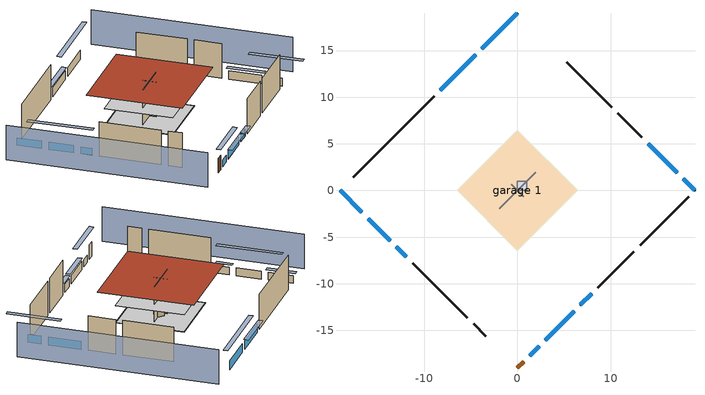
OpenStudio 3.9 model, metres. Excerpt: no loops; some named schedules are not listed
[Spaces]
conditioned space 1
 floor to garage 1 (Floor1 construction): -6.34,0 0,6.34 6.34,0 0,-6.34 z0
 floor foundation (Slab2 construction): -6.49,0 0,6.49 6.49,0 0,-6.49 z0
 floor adiabatic (AdiabaticFloorConstruction): -6.49,0 0,6.49 6.49,0 0,-6.49 z2.44
 wall outside (Wall3 construction): -8.93,10.09 -17.61,1.42 z0:4.88
 wall outside (Wall4 construction): 10.09,8.93 5.27,13.75 z0:4.88
 wall outside (Wall7 construction): 13.14,-5.88 18.37,-0.66 z0:4.88
 wall outside (Wall8 construction): -11.25,-7.77 -5.37,-13.65 z0:4.88
 wall outside (AdiabaticWallConstruction): 0,19.03 -3.81,15.22 / -4.47,14.56 -8.28,10.75 z0:1.22; 19.03,0 17.78,1.25 / 2.98,-16.04 6.1,-12.93 z0:1.16; 17.12,1.9 13.99,5.03 z0:1.19; 1.3,-17.72 2.33,-16.7 z0:0.95; 6.75,-12.27 7.95,-11.07 / -16.02,-3.01 -13.66,-5.36 / -19.03,0 -16.67,-2.35 z0:1.1; -13.01,-6.02 -11.91,-7.12 z0:1.04
 wall outside (AdiabaticWallConstruction 1): 0,-19.03 0.65,-18.38 z0:2.03
 wall to garage 1 (Wall5 construction): -1.94,-1.94 1.94,1.94 z0:4.88
 wall to garage 1 (Wall6 construction): 0.65,-0.65 -0.65,0.65 z0:4.88
 window (WindowConstruction): 0,19.03 -3.81,15.22 z0:1.22
 window (WindowConstruction 1): -4.47,14.56 -8.28,10.75 z0:1.22
 window (WindowConstruction 2): 19.03,0 17.78,1.25 z0:1.16
 window (WindowConstruction 3): 17.12,1.9 13.99,5.03 z0:1.19
 window (WindowConstruction 4): 1.3,-17.72 2.33,-16.7 z0:0.94
 window (WindowConstruction 5): 2.98,-16.04 6.1,-12.93 z0:1.16
 window (WindowConstruction 6): 6.75,-12.27 7.95,-11.08 z0:1.1
 window (WindowConstruction 7): -16.02,-3.01 -13.66,-5.36 z0:1.1
 window (WindowConstruction 8): -13.01,-6.02 -11.91,-7.12 z0:1.04
 window (WindowConstruction 9): -19.03,0 -16.67,-2.35 z0:1.1
 door (Door): 0,-19.03 0.65,-18.38 z0:2.03
 ceiling adiabatic (AdiabaticFloorConstruction): 0,-6.49 6.49,0 0,6.49 -6.49,0 z2.44
 roof outside (Roof1 construction): 0,9.07 -9.07,0 0,-9.07 9.07,0 z4.88
garage 1
 floor foundation (Slab1 construction): -6.34,0 0,6.34 6.34,0 0,-6.34 z0
 wall outside (Wall1 construction): 13.34,5.69 10.75,8.28 z0:4.88
 wall outside (Wall2 construction): 8.61,-10.42 12.49,-6.54 z0:4.88
 wall outside (Wall9 construction): -4.72,-14.31 -3.42,-15.6 z0:4.88
central ac and furnace airloop ret air space
 floor adiabatic (AdiabaticConst): 0,0 0,1 1,1 1,0 z0
 wall adiabatic (AdiabaticConst): 0,1 0,0 1,0 1,1 0,1 z0:1
 ceiling adiabatic (AdiabaticConst): 1,0 1,1 0,1 0,0 z1
shading: -22.26,-3.23 -3.23,-22.26 / 22.26,3.23 3.23,22.26 z0:4.88; -5.75,13.28 1.94,20.97 1.51,21.4 -6.18,13.71 z3.96; -8.49,10.53 -4.25,14.77 -4.68,15.21 -8.92,10.97 z1.52; 15.84,3.19 20.97,-1.94 21.4,-1.51 16.27,3.62 z3.9; 13.78,5.25 17.34,1.69 17.77,2.12 14.21,5.68 z1.49; 4.26,-14.76 -0.64,-19.66 -0.21,-20.09 4.7,-15.19 z3.69; 6.31,-12.71 2.77,-16.26 3.2,-16.69 6.74,-13.15 z1.46; 8.17,-10.86 6.54,-12.49 6.97,-12.92 8.6,-11.29 z1.4; -11.72,-7.3 -17.96,-1.07 -18.39,-1.5 -12.15,-7.73 z3.84; -11.69,-7.33 -13.22,-5.8 -13.65,-6.24 -12.12,-7.76 z1.34; -16.46,-2.57 -19.24,0.22 -19.67,-0.22 -16.89,-3 z1.4
[Site]
Portland Intl Arpt_OR: Latitude {deg}=45.59; Longitude {deg}=-122.6; Time Zone {hr}=-8; Elevation {m}=33; Terrain=Suburbs; Keep Site Location Information=Yes
[Site:GroundTemperature:Shallow]
10.2558, 8.96328, 8.85977, 9.47314, 11.9355, 14.3863, 16.5111, 17.8571, 17.9714, 16.8767, 14.8061, 12.4304
[Site:WaterMainsTemperature]
Calculation Method=Schedule; Temperature Schedule=mains temperature schedule
[Building]
Building 1
[Material] Roughness=Rough
Name | Thickness {m} | Conductivity {W/m-K} | Density {kg/m3} | Specific Heat {J/kg-K} | Thermal Absorptance | Solar Absorptance | Visible Absorptance
asphalt or fiberglass shingles | 0.00635 | 0.162714 | 1121.4 | 1465.45 | 0.9 | 0.85 | 0.85
roof rigid ins | 0.103632 | 0.029427 | 32.04 | 1214.23 | 0.9 | 0.7 | 0.7
osb sheathing 0.75 in. | 0.01905 | 0.115458 | 512.64 | 1214.23 | 0.9 | 0.7 | 0.7
roof stud and cavity | 0.2032 | 0.161866 | 78.34581 | 1123.46 | 0.9 | 0.7 | 0.7
gypsum board | 0.0127 | 0.160291 | 801 | 837.4 | 0.9 | 0.6 | 0.6
aluminum siding | 0.009525 | 0.089435 | 177.822 | 1046.75 | 0.9 | 0.5 | 0.5
osb sheathing 0.5 in. | 0.0127 | 0.115458 | 512.64 | 1214.23 | 0.9 | 0.7 | 0.7
wall stud and cavity | 0.1397 | 0.419005 | 139.0536 | 1170.24 | 0.9 | 0.6 | 0.6
wall stud and cavity 1 | 0.1397 | 0.549615 | 139.0536 | 1170.24 | 0.9 | 0.7 | 0.7
osb sheathing 0.5 in. 1; osb sheathing 0.5 in. 2 | 0.0127 | 0.115458 | 512.64 | 1214.23
wall stud and cavity 2 | 0.1397 | 0.506836 | 139.0536 | 1170.24 | 0.9 | 0.7 | 0.7
floor stud and cavity | 0.1397 | 0.923637 | 92.3553 | 1139.71 | 0.9 | 0.7 | 0.7
floor covering | 0.0127 | 0.0433444 | 54.468 | 1339.84 | 0.9 | 0.6 | 0.6
concrete 4.0 in. | 0.1016 | 1.803125 | 2242.8 | 837.4 | 0.9 | 0.7 | 0.7
floor covering 1 | 0.0127 | 0.0450781 | 54.468 | 1339.84 | 0.9 | 0.9 | 0.9
wood siding; wood siding 1 | 0.0254 | 0.102417 | 544.68 | 1172.36
wall rigid ins; floor rigid ins | 0.512978 | 0.029427 | 32.04 | 1214.23 | 0.9 | 0.7 | 0.7
wall stud and cavity 3 | 0.0889 | 0.380278 | 52.3479 | 1209.89 | 0.9 | 0.7 | 0.7
door material | 0.04445 | 0.0612267 | 512.64 | 1214.23 | 0.9 | 0.7 | 0.7
floor stud and cavity 1 | 0.1397 | 1.75129 | 37.0049 | 1207.88 | 0.9 | 0.7 | 0.7
wall stud and cavity 4 | 0.0889 | 0.391764 | 83.0341 | 1211.67 | 0.9 | 0.7 | 0.7
furniture material conditioned space 1; furniture material garage 1 | 0.1524 | 0.115458 | 640.8 | 1214.23 | 0.9 | 0.6 | 0.6
[Construction]
Roof1 construction: asphalt or fiberglass shingles, roof rigid ins, osb sheathing 0.75 in., roof stud and cavity, gypsum board
Wall1 construction; Wall2 construction: aluminum siding, osb sheathing 0.5 in., wall stud and cavity
Wall3 construction; Wall4 construction: aluminum siding, osb sheathing 0.5 in., wall stud and cavity 1, gypsum board
Wall5 construction: osb sheathing 0.5 in. 1, wall stud and cavity 2, gypsum board
Wall6 construction: osb sheathing 0.5 in. 2, wall stud and cavity 2, gypsum board
Wall7 construction; Wall8 construction: aluminum siding, osb sheathing 0.5 in. 2, wall stud and cavity 1, gypsum board
Wall9 construction: aluminum siding, osb sheathing 0.5 in. 2, wall stud and cavity
Floor1 construction: floor stud and cavity, osb sheathing 0.75 in., floor covering
Slab1 construction: concrete 4.0 in.
Slab2 construction: concrete 4.0 in., floor covering 1
WindowConstruction; WindowConstruction 1; WindowConstruction 2; WindowConstruction 3; WindowConstruction 4; WindowConstruction 5; WindowConstruction 6; WindowConstruction 7; WindowConstruction 8; WindowConstruction 9: WindowMaterial
AdiabaticWallConstruction: wood siding, wall rigid ins, wall stud and cavity 3, gypsum board
Door: door material
AdiabaticWallConstruction 1: wood siding 1, wall rigid ins, wall stud and cavity 3, gypsum board
AdiabaticFloorConstruction: floor stud and cavity 1, floor rigid ins, osb sheathing 0.75 in., floor covering
PartitionWallConstruction: gypsum board, wall stud and cavity 4, gypsum board
furniture construction conditioned space 1: furniture material conditioned space 1
furniture construction garage 1: furniture material garage 1
AdiabaticConst: Adiabatic
[WindowMaterial:SimpleGlazingSystem]
WindowMaterial: U-Factor {W/m2-K}=2.78222; Solar Heat Gain Coefficient=0.56
[Material:NoMass]
Adiabatic: Roughness=Rough; Thermal Resistance {m2-K/W}=176.1
[ThermalZone] Multiplier=1; Use Ideal Air Loads=No
Name | Volume {m3} | Thermostat
conditioned space | 606.66 | conditioned space temperature setpoint
garage | 195.726
central ac and furnace airloop ret air zone | 1
[Sizing:Zone] Zone Cooling Design Supply Air Temperature Input Method=SupplyAirTemperature; Zone Cooling Design Supply Air Temperature {C}=14; Zone Cooling Design Supply Air Temperature Difference {deltaC}=11.11; Zone Heating Design Supply Air Temperature Input Method=SupplyAirTemperature; Zone Heating Design Supply Air Temperature {C}=40; Zone Heating Design Supply Air Temperature Difference {deltaC}=11.11; Zone Cooling Design Supply Air Humidity Ratio {kg-H2O/kg-air}=0.0085; Zone Heating Design Supply Air Humidity Ratio {kg-H2O/kg-air}=0.008; Cooling Design Air Flow Method=DesignDay; Heating Design Air Flow Method=DesignDay; Account for Dedicated Outdoor Air System=No; Dedicated Outdoor Air System Control Strategy=NeutralSupplyAir; Dedicated Outdoor Air Low Setpoint Temperature for Design {C}=autosize; Dedicated Outdoor Air High Setpoint Temperature for Design {C}=autosize; Zone Load Sizing Method=Sensible Load Only No Latent Load; Zone Latent Cooling Design Supply Air Humidity Ratio Input Method=HumidityRatioDifference; Zone Cooling Design Supply Air Humidity Ratio Difference {kgWater/kgDryAir}=0.005; Zone Latent Heating Design Supply Air Humidity Ratio Input Method=HumidityRatioDifference; Zone Humidification Design Supply Air Humidity Ratio Difference {kgWater/kgDryAir}=0.005; Sizing Option=Coincident
garage; central ac and furnace airloop ret air zone
[Space]
Name | Thermal Zone | Volume {m3}
conditioned space 1 | conditioned space | 606.66
garage 1 | garage | 195.726
central ac and furnace airloop ret air space | central ac and furnace airloop ret air zone
[ThermostatSetpoint:DualSetpoint]
conditioned space temperature setpoint: Heating Setpoint Temperature Schedule=heating setpoint; Cooling Setpoint Temperature Schedule=cooling setpoint; Temperature Difference Between Cutout And Setpoint {deltaC}=0
[Foundation:Kiva] Wall Height Above Grade {m}=0.1016; Wall Depth Below Slab {m}=0.2032
Name | Initial Indoor Air Temperature {C}
Foundation Kiva 1 | 13.4258
Foundation Kiva 2 | 15
[Foundation:Kiva:Settings]
Soil Conductivity {W/m-K}=1.3848; Soil Density {kg/m3}=1842.3; Soil Specific Heat {J/kg-K}=418.7; Ground Solar Absorptivity=0.9; Ground Thermal Absorptivity=0.9; Ground Surface Roughness {m}=0.03; Far-Field Width {m}=40; Deep-Ground Boundary Condition=ZeroFlux; Deep-Ground Depth {m}=40; Minimum Cell Dimension {m}=0.2; Maximum Cell Growth Coefficient=3; Simulation Timestep=Timestep
[SurfaceProperty:ExposedFoundationPerimeter] Exposed Perimeter Calculation Method=TotalExposedPerimeter
Name | Total Exposed Perimeter {m}
Slab1 | 21.9456
Slab2 | 31.91256
[SurfaceProperty:IncidentSolarMultiplier] Incident Solar Multiplier=1; Incident Solar Multiplier Schedule=trans schedule winter=0.85 summer=0.7
Window1; Window2; Window3; Window4; Window5; Window6; Window7; Window8; Window9; Window10
[InternalMass:Definition] Design Level Calculation Method=SurfaceArea
Name | Construction | Surface Area {m2}
partition wall mass | PartitionWallConstruction | 248.794
furniture mass conditioned space 1 | furniture construction conditioned space 1 | 99.51774
furniture mass garage 1 | furniture construction garage 1 | 8.02682
[InternalMass] Multiplier=1
Name | Internal Mass Definition | Space or SpaceType
partition wall mass | partition wall mass | conditioned space 1
furniture mass conditioned space 1 | furniture mass conditioned space 1 | conditioned space 1
furniture mass garage 1 | furniture mass garage 1 | garage 1
[Fan:SystemModel]
central ac and furnace supply fan: Availability Schedule=Always On Discrete; Design Maximum Air Flow Rate {m3/s}=0.867911; Speed Control Method=Discrete; Electric Power Minimum Flow Rate Fraction=0.2; Design Pressure Rise {Pa}=500; Motor Efficiency=1; Motor In Air Stream Fraction=1; Design Electric Power Consumption {W}=autosize; Design Power Sizing Method=PowerPerFlow; Electric Power Per Unit Flow Rate {W/(m3/s)}=1059.44; Electric Power Per Unit Flow Rate Per Unit Pressure {W-s/m3-Pa}=1.66667; Fan Total Efficiency=0.7; Motor Loss Radiative Fraction=0; Speed Flow Fraction 1=0.87439; Speed Electric Power Fraction 1=0.66852; Speed Flow Fraction 2=1; Speed Electric Power Fraction 2=1
[EnergyManagementSystem:Sensor]
Name | Output Variable or Output Meter Index Key | Output Variable or Output Meter
central_ac_and_furnace_supply_fan_s; central_ac_and_furnace_supply_fan_s_1 | central ac and furnace supply fan | Fan Electricity Energy
water_heater_T_set | water heater setpoint | Schedule Value
out_pb_s |  | Site Outdoor Air Barometric Pressure
out_wt_s |  | Site Outdoor Air Humidity Ratio
site_vw_s |  | Site Wind Speed
cool_season | cooling season schedule | Schedule Value
central_ac_and_furnace_airloop_Fan_RTF_s | central ac and furnace supply fan | Fan Runtime Fraction Speed 1
central_ac_and_furnace_airloop_Fan_RTF_s_1 | central ac and furnace supply fan | Fan Runtime Fraction Speed 2
central_ac_and_furnace_airloop_AH_MFR_s | Node 5 | System Node Mass Flow Rate
central_ac_and_furnace_airloop_AH_VFR_s | Node 5 | System Node Current Density Volume Flow Rate
central_ac_and_furnace_airloop_AH_Tout_s | Node 5 | System Node Temperature
central_ac_and_furnace_airloop_AH_Wout_s | Node 5 | System Node Humidity Ratio
central_ac_and_furnace_airloop_RA_T_s | Node 8 | System Node Temperature
central_ac_and_furnace_airloop_Ra_W_s | Node 8 | System Node Humidity Ratio
central_ac_and_furnace_airloop_0_DZ_T_s | garage | Zone Air Temperature
central_ac_and_furnace_airloop_0_DZ_W_s | garage | Zone Mean Air Humidity Ratio
natural_vent_s | natural vent schedule | Schedule Value
htg_sp_s | heating setpoint | Schedule Value
clg_sp_s | cooling setpoint | Schedule Value
mech_vent_range_fan_0_sch_s | mech vent range fan 0 schedule | Schedule Value
mech_vent_bath_fan_0_sch_s | mech vent bath fan 0 schedule | Schedule Value
clothes_dryer_exhaust_0_sch_s | clothes_dryer | Schedule Value
htg_load_cond |  | Heating:EnergyTransfer:Zone:CONDITIONED SPACE
clg_load_cond |  | Cooling:EnergyTransfer:Zone:CONDITIONED SPACE
htg_load_duct |  | Heating:EnergyTransfer:Zone:CENTRAL AC AND FURNACE AIRLOOP RET AIR ZONE
clg_load_duct |  | Cooling:EnergyTransfer:Zone:CENTRAL AC AND FURNACE AIRLOOP RET AIR ZONE
s_conv | Floor1 | Surface Inside Face Convection Heat Gain Energy
s_ig | Floor1 | Surface Inside Face Internal Gains Radiation Heat Gain Energy
s_sol | Floor1 | Surface Inside Face Solar Radiation Heat Gain Energy
s_lgt | Floor1 | Surface Inside Face Lights Radiation Heat Gain Energy
s_surf | Floor1 | Surface Inside Face Net Surface Thermal Radiation Heat Gain Energy
s_conv_1 | inferred conditioned ceiling | Surface Inside Face Convection Heat Gain Energy
s_ig_1 | inferred conditioned ceiling | Surface Inside Face Internal Gains Radiation Heat Gain Energy
s_sol_1 | inferred conditioned ceiling | Surface Inside Face Solar Radiation Heat Gain Energy
s_lgt_1 | inferred conditioned ceiling | Surface Inside Face Lights Radiation Heat Gain Energy
s_surf_1 | inferred conditioned ceiling | Surface Inside Face Net Surface Thermal Radiation Heat Gain Energy
s_conv_2 | inferred conditioned floor | Surface Inside Face Convection Heat Gain Energy
s_ig_2 | inferred conditioned floor | Surface Inside Face Internal Gains Radiation Heat Gain Energy
s_sol_2 | inferred conditioned floor | Surface Inside Face Solar Radiation Heat Gain Energy
s_lgt_2 | inferred conditioned floor | Surface Inside Face Lights Radiation Heat Gain Energy
s_surf_2 | inferred conditioned floor | Surface Inside Face Net Surface Thermal Radiation Heat Gain Energy
s_conv_3 | Roof1 | Surface Inside Face Convection Heat Gain Energy
s_ig_3 | Roof1 | Surface Inside Face Internal Gains Radiation Heat Gain Energy
s_sol_3 | Roof1 | Surface Inside Face Solar Radiation Heat Gain Energy
s_lgt_3 | Roof1 | Surface Inside Face Lights Radiation Heat Gain Energy
s_surf_3 | Roof1 | Surface Inside Face Net Surface Thermal Radiation Heat Gain Energy
s_conv_4 | Slab2 | Surface Inside Face Convection Heat Gain Energy
s_ig_4 | Slab2 | Surface Inside Face Internal Gains Radiation Heat Gain Energy
s_sol_4 | Slab2 | Surface Inside Face Solar Radiation Heat Gain Energy
s_lgt_4 | Slab2 | Surface Inside Face Lights Radiation Heat Gain Energy
s_surf_4 | Slab2 | Surface Inside Face Net Surface Thermal Radiation Heat Gain Energy
ss_sol | Door1 | Surface Inside Face Solar Radiation Heat Gain Energy
ss_lgt | Door1 | Surface Inside Face Lights Radiation Heat Gain Energy
ss_conv | Door1 | Surface Inside Face Convection Heat Gain Energy
ss_ig | Door1 | Surface Inside Face Internal Gains Radiation Heat Gain Energy
ss_surf | Door1 | Surface Inside Face Net Surface Thermal Radiation Heat Gain Energy
ss_conv_1 | Window1 | Surface Inside Face Convection Heat Gain Energy
ss_ig_1 | Window1 | Surface Inside Face Internal Gains Radiation Heat Gain Energy
ss_surf_1 | Window1 | Surface Inside Face Net Surface Thermal Radiation Heat Gain Energy
ss_trans_in | Window1 | Surface Window Transmitted Solar Radiation Rate
ss_back_out | Window1 | Surface Window Shortwave from Zone Back Out Window Heat Transfer Rate
ss_trans_out | Window1 | Surface Inside Face Initial Transmitted Diffuse Transmitted Out Window Solar Radiation Rate
ss_conv_2 | Window10 | Surface Inside Face Convection Heat Gain Energy
ss_ig_2 | Window10 | Surface Inside Face Internal Gains Radiation Heat Gain Energy
ss_surf_2 | Window10 | Surface Inside Face Net Surface Thermal Radiation Heat Gain Energy
ss_trans_in_1 | Window10 | Surface Window Transmitted Solar Radiation Rate
ss_back_out_1 | Window10 | Surface Window Shortwave from Zone Back Out Window Heat Transfer Rate
ss_trans_out_1 | Window10 | Surface Inside Face Initial Transmitted Diffuse Transmitted Out Window Solar Radiation Rate
ss_conv_3 | Window2 | Surface Inside Face Convection Heat Gain Energy
ss_ig_3 | Window2 | Surface Inside Face Internal Gains Radiation Heat Gain Energy
ss_surf_3 | Window2 | Surface Inside Face Net Surface Thermal Radiation Heat Gain Energy
ss_trans_in_2 | Window2 | Surface Window Transmitted Solar Radiation Rate
ss_back_out_2 | Window2 | Surface Window Shortwave from Zone Back Out Window Heat Transfer Rate
ss_trans_out_2 | Window2 | Surface Inside Face Initial Transmitted Diffuse Transmitted Out Window Solar Radiation Rate
ss_conv_4 | Window3 | Surface Inside Face Convection Heat Gain Energy
ss_ig_4 | Window3 | Surface Inside Face Internal Gains Radiation Heat Gain Energy
ss_surf_4 | Window3 | Surface Inside Face Net Surface Thermal Radiation Heat Gain Energy
ss_trans_in_3 | Window3 | Surface Window Transmitted Solar Radiation Rate
ss_back_out_3 | Window3 | Surface Window Shortwave from Zone Back Out Window Heat Transfer Rate
ss_trans_out_3 | Window3 | Surface Inside Face Initial Transmitted Diffuse Transmitted Out Window Solar Radiation Rate
ss_conv_5 | Window4 | Surface Inside Face Convection Heat Gain Energy
ss_ig_5 | Window4 | Surface Inside Face Internal Gains Radiation Heat Gain Energy
ss_surf_5 | Window4 | Surface Inside Face Net Surface Thermal Radiation Heat Gain Energy
ss_trans_in_4 | Window4 | Surface Window Transmitted Solar Radiation Rate
[ElectricEquipment:Definition] Design Level Calculation Method=EquipmentLevel
Name | Design Level {W} | Fraction Latent | Fraction Radiant | Fraction Lost
ceiling fan | 18.1513 | 0 | 0.558 | 0
clothes washer | 394.091 | 0.03 | 0.162 | 0.7
clothes dryer | 4962.26 | 0.015 | 0.081 | 0.85
dishwasher | 465.102 | 0.3 | 0.18 | 0.4
fridge | 49.4292 | 0 | 0.6 | 0
freezer | 194.914 | 0 | 0.6 | 0
cooking range | 100.494 | 0.16 | 0.384 | 0.2
misc tv | 418.847 | 0 | 0.6 | 0
misc plug loads | 374.4 | 0.021 | 0.558 | 0.049
whole house fan; mech vent house fan | 0 | 0 | 0 | 1
mech vent house fan cfis | 0 | 0 | 0 | 0
mech vent range fan 0; mech vent bath fan 0 | 30 | 0 | 0 | 1
[ElectricEquipment]
Name | Electric Equipment Definition | Space or SpaceType | Schedule
ceiling fan | ceiling fan | conditioned space 1 | ceiling_fan
clothes washer | clothes washer | conditioned space 1 | clothes_washer
clothes dryer | clothes dryer | conditioned space 1 | clothes_dryer
dishwasher | dishwasher | conditioned space 1 | dishwasher
fridge | fridge | conditioned space 1 | fridge schedule
freezer | freezer | garage 1 | freezer schedule
cooking range | cooking range | conditioned space 1 | cooking_range
misc tv | misc tv | conditioned space 1 | plug_loads_tv
misc plug loads | misc plug loads | conditioned space 1 | plug_loads_other
whole house fan | whole house fan | conditioned space 1 | Always On Discrete
mech vent house fan | mech vent house fan | conditioned space 1 | mech vent house fan schedule
mech vent house fan cfis | mech vent house fan cfis | conditioned space 1 | mech vent house fan cfis schedule
mech vent range fan 0 | mech vent range fan 0 | conditioned space 1 | mech vent range fan 0 schedule
mech vent bath fan 0 | mech vent bath fan 0 | conditioned space 1 | mech vent bath fan 0 schedule
[OtherEquipment:Definition] Design Level Calculation Method=EquipmentLevel
Name | Design Level {W} | Fraction Latent | Fraction Radiant | Fraction Lost
water heater sens; central ac and furnace airloop_0 SupSensLkToCond; central ac and furnace airloop_0 SupCondToLv; central ac and furnace airloop_0 RetCondToRP; central ac and furnace airloop_0 RetSensLkToRP; central ac and furnace airloop_0 SupCondToDZ; central ac and furnace airloop_0 RetCondToDZ; central ac and furnace airloop_0 SupSensLkToDZ; mech vent house fan sensible load | 0 | 0 | 0 | 0
water heater lat; central ac and furnace airloop_0 SupLatLkToCond; central ac and furnace airloop_0 RetLatLkToRP; central ac and furnace airloop_0 SupLatLkToDZ; mech vent house fan latent load | 0 | 1 | 0 | 0
water heater energy adjustment1 | 0.01 | 0 | 0 | 1
clothes dryer 2 | 0 | 0.015 | 0.081 | 0.85
cooking range 2 | 2945.2 | 0.16 | 0.384 | 0.2
general water use sensible | -43.4886 | 0 | 0.6 | 0
general water use latent | 44.1266 | 1 | 0 | 0
[OtherEquipment]
Name | Other Equipment Definition | Space or SpaceType | Schedule | Fuel Type
water heater sens | water heater sens | conditioned space 1 | Always On Discrete
water heater lat | water heater lat | conditioned space 1 | Always On Discrete
water heater energy adjustment1 | water heater energy adjustment1 | conditioned space 1 | Always On Discrete | Electricity
clothes dryer 1 | clothes dryer 2 | conditioned space 1 | clothes_dryer | Electricity
cooking range 1 | cooking range 2 | conditioned space 1 | cooking_range | NaturalGas
general water use sensible | general water use sensible | conditioned space 1 | general water use schedule
general water use latent | general water use latent | conditioned space 1 | general water use schedule
central ac and furnace airloop_0 SupSensLkToCond | central ac and furnace airloop_0 SupSensLkToCond | conditioned space 1 | Always On Discrete
central ac and furnace airloop_0 SupLatLkToCond | central ac and furnace airloop_0 SupLatLkToCond | conditioned space 1 | Always On Discrete
central ac and furnace airloop_0 SupCondToLv | central ac and furnace airloop_0 SupCondToLv | conditioned space 1 | Always On Discrete
central ac and furnace airloop_0 RetCondToRP | central ac and furnace airloop_0 RetCondToRP | central ac and furnace airloop ret air space | Always On Discrete
central ac and furnace airloop_0 RetSensLkToRP | central ac and furnace airloop_0 RetSensLkToRP | central ac and furnace airloop ret air space | Always On Discrete
central ac and furnace airloop_0 RetLatLkToRP | central ac and furnace airloop_0 RetLatLkToRP | central ac and furnace airloop ret air space | Always On Discrete
central ac and furnace airloop_0 SupCondToDZ | central ac and furnace airloop_0 SupCondToDZ | garage 1 | Always On Discrete
central ac and furnace airloop_0 RetCondToDZ | central ac and furnace airloop_0 RetCondToDZ | garage 1 | Always On Discrete
central ac and furnace airloop_0 SupSensLkToDZ | central ac and furnace airloop_0 SupSensLkToDZ | garage 1 | Always On Discrete
central ac and furnace airloop_0 SupLatLkToDZ | central ac and furnace airloop_0 SupLatLkToDZ | garage 1 | Always On Discrete
mech vent house fan sensible load | mech vent house fan sensible load | conditioned space 1 | Always On Discrete
mech vent house fan latent load | mech vent house fan latent load | conditioned space 1 | Always On Discrete
[WaterUse:Equipment:Definition]
Name | Peak Flow Rate {m3/s}
clothes washer | 1.21549e-05
dishwasher | 5.63363e-06
[Lights:Definition] Design Level Calculation Method=LightingLevel; Fraction Radiant=0.6; Fraction Visible=0.2; Return Air Fraction=0
Name | Lighting Level {W}
interior lighting | 426.232
garage lighting | 11.9521
[Lights] Fraction Replaceable=1
Name | Lights Definition | Space or SpaceType | Schedule
interior lighting | interior lighting | conditioned space 1 | lighting_interior
garage lighting | garage lighting | garage 1 | lighting_garage
[Exterior:Lights:Definition]
exterior lighting: Design Level {W}=13.4573
[Exterior:Lights]
exterior lighting: Exterior Lights Definition=exterior lighting; Schedule=exterior lighting schedule
[People:Definition]
occupants: Number of People Calculation Method=People; Number of People {people}=2; Fraction Radiant=0.314171; Sensible Heat Fraction=0.56303; Carbon Dioxide Generation Rate {m3/s-W}=0; Enable ASHRAE 55 Comfort Warnings=No; Mean Radiant Temperature Calculation Type=EnclosureAveraged
[People]
occupants: People Definition=occupants; Space or SpaceType=conditioned space 1; Number of People Schedule=occupants; Activity Level Schedule=occupants activity schedule; Multiplier=1
[ZoneMixing] Schedule=Always On Continuous; Design Flow Rate Calculation Method=Flow/Zone; Design Flow Rate {m3/s}=0
Name | Zone or Space | Source Zone or Space
central ac and furnace airloop_0 ZoneMixDZToCond mix | conditioned space | garage
central ac and furnace airloop_0 ZoneMixCondToDZ mix | garage | conditioned space
[SpaceInfiltration:DesignFlowRate] Schedule=Always On Discrete; Design Flow Rate Calculation Method=Flow/Space; Design Flow Rate {m3/s}=0
Name | Space or SpaceType
natural vent flow; whole house fan flow; infil flow | conditioned space 1
garage 1 duct leakage imbalance infil flow | garage 1
[SpaceInfiltration:EffectiveLeakageArea]
infil garage 1: Space or SpaceType=garage 1; Schedule=Always On Discrete; Effective Air Leakage Area {cm2}=611.633; Stack Coefficient=0.000129147; Wind Coefficient=4.38083e-05
